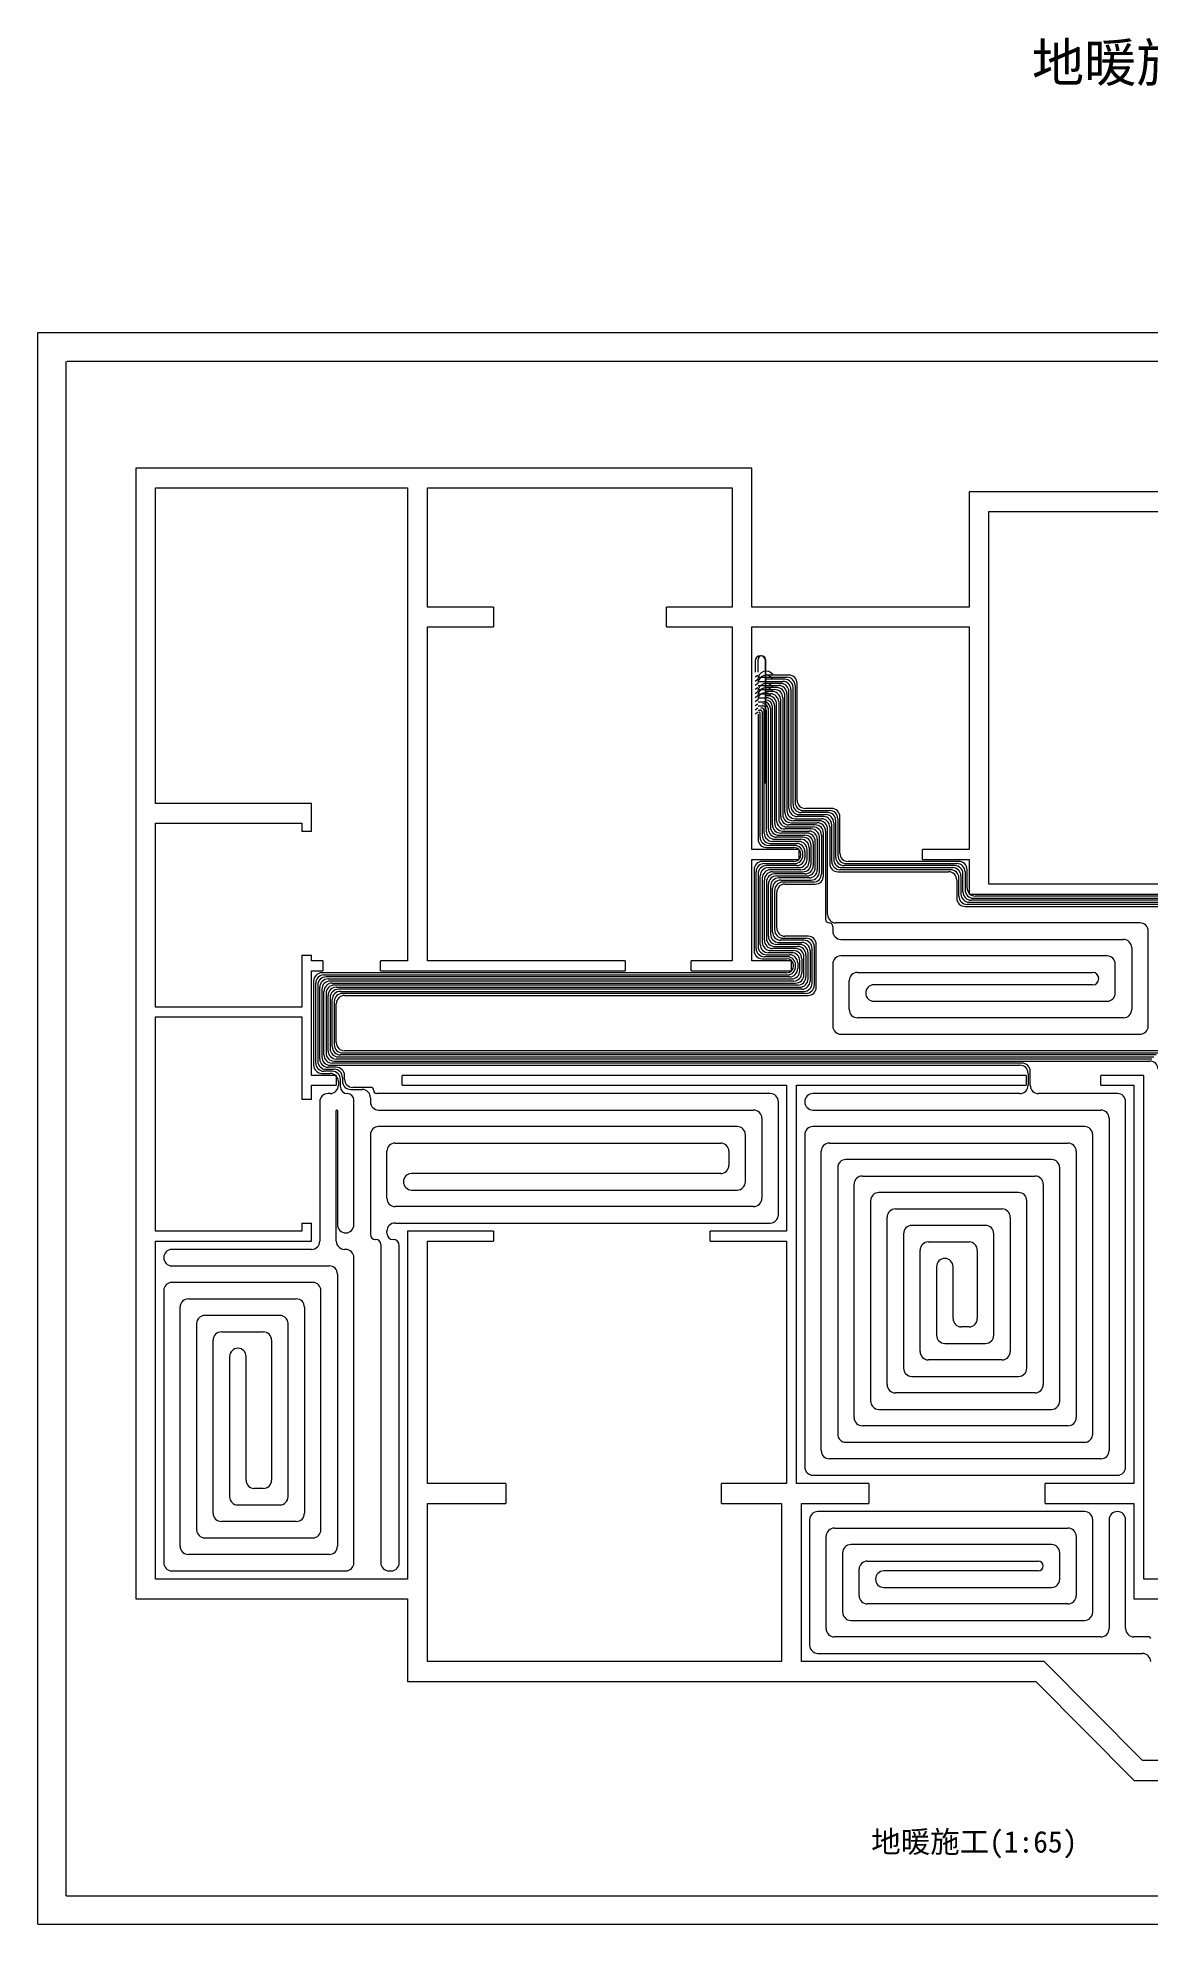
# Model space of a CAD drawing. Header units: inches. Extents: x 0 to 27300, y -27333 to -4451.
# Drawn here: x 0 to 13503, y -27333 to -4451 of the extents above; entities that cross this region are included whole.
import ezdxf

# ---------------------------------------------------------------- set-up
doc = ezdxf.new("R2010")
doc.units = ezdxf.units.IN
doc.header["$MEASUREMENT"] = 0
for name, color, linetype in [('A2-建筑墙体', 255, 'Continuous'), ('图框', 4, 'Continuous'), ('地暖管', 7, 'Continuous')]:
    doc.layers.add(name, color=color, linetype=linetype)
doc.styles.add('1dac53a31aeba2370b97106346818e54', font='', dxfattribs={"height": 43.198381})
doc.styles.add('1f488f4b2ef1b152d32ed8bb140b4ed1', font='', dxfattribs={"height": 43.198381})
doc.styles.add('2ee4a1918873d97d1977456be36b2fac', font='', dxfattribs={"height": 52.798021})
doc.styles.add('58c27925b294fd0c30aaffbcf10887a5', font='', dxfattribs={"height": 52.798021})
doc.styles.add('5d7050954b2bbd82e94d75c8334c1a07', font='', dxfattribs={"height": 52.798021})
doc.styles.add('6cdbe4c37f334f9b3f18b74c6616af9b', font='', dxfattribs={"height": 43.198381})
doc.styles.add('871ba157db02772189435026d6a1f12a', font='', dxfattribs={"height": 52.798021})
doc.styles.add('b55c54cd7af753c58a5ed410a0ddc4e6', font='', dxfattribs={"height": 43.198381})
doc.styles.add('eec79cf32286c9bcb9e9a0388136559f', font='', dxfattribs={"height": 43.198381})
doc.styles.add('fecaf8cb5bb26a9b40f5bfd342b1b301', font='', dxfattribs={"height": 52.798021})
doc.styles.add('LAYER_TEXT_STYLE_YELLOW_327.83400727600923_ZH', font='', dxfattribs={"height": 327.834007})
doc.styles.add('LAYER_TEXT_STYLE_YELLOW_650_ZH', font='', dxfattribs={"height": 580.357143})
doc.styles.get('1dac53a31aeba2370b97106346818e54').set_extended_font_data('SimSun')
doc.styles.get('1f488f4b2ef1b152d32ed8bb140b4ed1').set_extended_font_data('SimSun')
doc.styles.get('2ee4a1918873d97d1977456be36b2fac').set_extended_font_data('SimSun')
doc.styles.get('58c27925b294fd0c30aaffbcf10887a5').set_extended_font_data('SimSun')
doc.styles.get('5d7050954b2bbd82e94d75c8334c1a07').set_extended_font_data('SimSun')
doc.styles.get('6cdbe4c37f334f9b3f18b74c6616af9b').set_extended_font_data('SimSun')
doc.styles.get('871ba157db02772189435026d6a1f12a').set_extended_font_data('SimSun')
doc.styles.get('b55c54cd7af753c58a5ed410a0ddc4e6').set_extended_font_data('SimSun')
doc.styles.get('eec79cf32286c9bcb9e9a0388136559f').set_extended_font_data('SimSun')
doc.styles.get('fecaf8cb5bb26a9b40f5bfd342b1b301').set_extended_font_data('SimSun')
doc.styles.get('LAYER_TEXT_STYLE_YELLOW_327.83400727600923_ZH').set_extended_font_data('SimSun')
doc.styles.get('LAYER_TEXT_STYLE_YELLOW_650_ZH').set_extended_font_data('SimSun')

# ---------------------------------------------------------------- blocks, each defined once
blk = doc.blocks.new('1017054')
at = {"layer": '图框', "linetype": 'Continuous'}
for p, q in [((0.6, -8420), (11879.4, -8420)), ((0.6, -16820), (0.6, -8420)), ((11879.4, -8420), (11879.4, -16820)), ((150.6, -16670), (150.6, -8570)), ((155.4, -8570), (11729.4, -8570)), ((10229.5, -8570), (10229.5, -16670)), ((11729.4, -16670), (11729.4, -8570)), ((10779.5, -9157.8), (10989, -9025.4)), ((10989, -9025.4), (11199.7, -9154.6)), ((10779.5, -9309.1), (10779.5, -9157.8)), ((10827.1, -9190.6), (10985.9, -9092.1)), ((10985.9, -9092.1), (11145.7, -9187.4)), ((11199.7, -9154.6), (11199.7, -9308.1)), ((10827.1, -9300.7), (10827.1, -9190.6)), ((11145.7, -9187.4), (11145.7, -9298.5)), ((10516, -9638.2), (10649.4, -9638.2)), ((10679, -9646.9), (10679, -9668.4)), ((10698.5, -9645.8), (10698.5, -9659.9)), ((10743.9, -9664.3), (10743.9, -9631.6)), ((10743.9, -9631.6), (10761.1, -9631.6)), ((10761.1, -9631.6), (10761.1, -9664.3)), ((10978.7, -9644.7), (10871.7, -9644.7)), ((10987.8, -9625.8), (10987.8, -9639.2)), ((11005, -9625.8), (11005, -9639.2)), ((11108.5, -9644.7), (11010.5, -9644.7)), ((11185.8, -9651.3), (11185.8, -9755.9)), ((11423.8, -9641.2), (11208.3, -9641.2)), ((10500, -9714), (10500, -9870.6)), ((10516.5, -9694.8), (10539.6, -9694.8)), ((10517.5, -9659.8), (10542.9, -9659.8)), ((10529.4, -9718.3), (10529.4, -9778.2)), ((10550.4, -9666.9), (10550.4, -9686.3)), ((10553.1, -9717.5), (10553.1, -9764.5)), ((10568.9, -9666.9), (10568.9, -9686.3)), ((10572.1, -9722), (10572.1, -9772.4)), ((10578.3, -9659.6), (10588.4, -9659.6)), ((10578.3, -9694.8), (10588.4, -9694.8)), ((10578.3, -9714.4), (10588.4, -9714.4)), ((10593.9, -9666.9), (10593.9, -9686.3)), ((10596.3, -9722), (10596.3, -9772.4)), ((10613.6, -9666.9), (10613.6, -9686.3)), ((10614.5, -9717.5), (10614.5, -9764.5)), ((10621.8, -9694.8), (10644.9, -9694.8)), ((10622.9, -9659.8), (10647.9, -9659.8)), ((10637.7, -9718.3), (10637.7, -9778.2)), ((10660.1, -9714), (10660.1, -9884.4)), ((10680.2, -9743.1), (10680.2, -9757.9)), ((10686.9, -9736.4), (10739.1, -9736.4)), ((10704.1, -9686.4), (10743.9, -9686.4)), ((10704.3, -9664.3), (10743.9, -9664.3)), ((10743.9, -9686.4), (10743.9, -9730)), ((10761.1, -9664.3), (10809.3, -9664.3)), ((10761.1, -9685.6), (10809.8, -9685.6)), ((10761.1, -9685.6), (10761.1, -9730.2)), ((10766.4, -9736.4), (10808.7, -9736.4)), ((10816.5, -9668.6), (10816.5, -9680.6)), ((10817.3, -9743.3), (10817.3, -9757.7)), ((10855.3, -9657.7), (10855.3, -9708.4)), ((10880.1, -9678.8), (10880.1, -9706.5)), ((10887.5, -9672), (11104.9, -9672)), ((10910.4, -9714.1), (10943, -9714.1)), ((10912.3, -9694.7), (11083.7, -9694.7)), ((10973.1, -9723), (10985.5, -9723)), ((11012.4, -9714.1), (11083.9, -9714.1)), ((11107.6, -9737.1), (11127, -9737.1)), ((11113.3, -9682.5), (11113.3, -9713.5)), ((11143.8, -9714.1), (11143.8, -9674.1)), ((11213, -9677.6), (11213, -9748.9)), ((11222.8, -9756.7), (11303.9, -9756.7)), ((11223.1, -9668.1), (11422.3, -9668.1)), ((11314.9, -9705.6), (11314.9, -9751.8)), ((11322.9, -9694.6), (11339.5, -9694.6)), ((11344.4, -9705.7), (11344.4, -9752.1)), ((11354.5, -9757), (11454.4, -9757)), ((10529.4, -9804.4), (10529.4, -9831)), ((10529.4, -9853.9), (10529.4, -9876.8)), ((10535.8, -9849.4), (10633.5, -9849.4)), ((10537.1, -9834.6), (10630, -9834.6)), ((10637.7, -9804.4), (10637.7, -9831)), ((10637.7, -9853.9), (10637.7, -9876.8)), ((10678.1, -9795.8), (10678.1, -9878.3)), ((10687.1, -9763.1), (10811.6, -9763.1)), ((10698.5, -9782.5), (10789.7, -9782.5)), ((10701.9, -9821.1), (10701.9, -9867.3)), ((10706.1, -9809.8), (10782.9, -9809.8)), ((10795, -9819.6), (10795, -9869.2)), ((10815.4, -9806), (10815.4, -9888.1)), ((11031, -9876.9), (11031, -9822.5)), ((11203.9, -9809.9), (11224.6, -9809.9)), ((11218.2, -9787.6), (11305.1, -9787.6)), ((11316.4, -9796.6), (11316.4, -9864.4)), ((11343.9, -9796.4), (11343.9, -9861.9)), ((11352.4, -9787.6), (11454.7, -9787.6)), ((11462.8, -9763.9), (11462.8, -9780.4)), ((10528.2, -9905.3), (10643.9, -9905.3)), ((10541, -9887.2), (10629.8, -9887.2)), ((10704.2, -9905.1), (10801.8, -9905.1)), ((10715.6, -9882.4), (10779.9, -9882.4)), ((10867.5, -9906.4), (10905, -9906.4)), ((10907.3, -9874.9), (10869.2, -9874.9)), ((11295.1, -9888.3), (11295.1, -9912.6)), ((11729.4, -10367.6), (10229.5, -10367.6)), ((10229.5, -11091), (11729.4, -11091)), ((10229.5, -11659.7), (11729.4, -11659.7)), ((10229.5, -12237.2), (11729.4, -12237.2)), ((10229.5, -12781.3), (11729.4, -12781.3)), ((10229.5, -13160.2), (11729.4, -13160.2)), ((10229.5, -13539.2), (11729.4, -13539.2)), ((10229.5, -13944.1), (11729.4, -13944.1)), ((10229.5, -14394.1), (11729.4, -14394.1)), ((10979.4, -14394.1), (10979.4, -14733.7)), ((10229.5, -14733.7), (11729.4, -14733.7)), ((150.6, -16670), (11729.4, -16670)), ((0.6, -16820), (11879.4, -16820))]:
    blk.add_line(p, q, dxfattribs=at)
for centre, radius, start, end in [((10989.5, -9275.6), 212.7, 189.06326, 351.22537), ((10986.2, -9276.4), 161, 188.67877, 352.08264), ((10923.6, -9287.3), 25.6, 25.4217, 181.47552), ((10989.2, -9271.9), 92.6, 189.98711, 353.32388), ((10990.5, -9270.3), 44.2, 187.87552, 356.26453), ((11055.9, -9287.3), 25.6, 10.33016, 146.54958), ((10516.9, -9649), 10.8, 94.31777, 273.35043), ((10648.6, -9649), 10.8, 266.64957, 85.68223), ((10688.9, -9649), 10.2, 18.32617, 167.8205), ((10874, -9664.4), 19.8, 96.6007, 160.3597), ((10978.9, -9634.8), 9.89, 268.87418, 333.44443), ((10996.4, -9631.7), 10.4, 34.3448, 145.6552), ((11011.8, -9638), 6.85, 190.65553, 259.34445), ((11105.8, -9683.8), 39.2, 14.29939, 86.08947), ((11207.9, -9670.3), 29.1, 89.06215, 139.2711), ((11417.5, -9623), 45.4, 276.04296, 0.65613), ((11418.2, -9624.1), 18, 287.89719, 5.26145), ((11449.5, -9642.5), 24.2, 56.36841, 123.63158), ((10522.7, -9716.8), 22.9, 105.83975, 172.95766), ((10541.5, -9726.9), 14.9, 39.01448, 144.50691), ((10539.7, -9683.8), 11, 269.14342, 346.82722), ((10543.6, -9666.6), 6.82, 357.98129, 95.32506), ((10578, -9668.9), 9.33, 88.04288, 167.30389), ((10577.1, -9686.7), 8.15, 177.11169, 278.98932), ((10580.1, -9722.1), 7.97, 102.506, 178.97522), ((10587.9, -9665.7), 6.14, 349.24252, 85.66618), ((10584.8, -9686.4), 9.14, 292.98911, 0.31258), ((10588.7, -9722), 7.62, 359.86447, 92.47381), ((10622.4, -9668.9), 9.02, 87.0265, 167.29825), ((10622.1, -9686.4), 8.43, 179.77374, 268.00348), ((10625.6, -9733.6), 19.5, 51.82613, 124.56226), ((10640.8, -9713.7), 19.4, 359.2366, 77.79726), ((10702.5, -9662), 24.4, 195.3683, 273.70917), ((10687.9, -9744.1), 7.75, 97.02299, 172.38785), ((10703.6, -9659.4), 5.04, 186.11292, 278.41232), ((10736.8, -9729.7), 7.12, 288.75772, 357.82544), ((10769.1, -9728.8), 8.1, 189.86636, 250.41756), ((10809.1, -9744.7), 8.27, 9.89262, 92.87217), ((10809.5, -9672.2), 7.85, 27.06586, 91.1627), ((10808.8, -9677.4), 8.28, 276.56808, 337.70407), ((10867.7, -9707.1), 12.5, 186.18703, 2.53611), ((10874.6, -9766.5), 14.8, 121.83917, 226.61217), ((10858.4, -9629.4), 148, 272.30258, 320.77209), ((10846, -9619.7), 195.6, 275.85745, 321.34119), ((10859.3, -9646.7), 107.5, 273.95236, 321.12869), ((10887.7, -9679.7), 7.63, 91.63091, 173.24155), ((10916.3, -9704.9), 10.9, 111.61272, 237.21278), ((10965.6, -9751), 34.4, 15.36733, 54.46764), ((10883.2, -9785), 147.4, 357.88465, 28.76708), ((11214.4, -9973.6), 259.6, 114.30819, 135.12674), ((11080.2, -9704.5), 10.3, 291.04973, 70.19579), ((11102.5, -9682.6), 10.8, 0.02101, 77.29861), ((11128.7, -9706.7), 16.8, 203.57852, 334.05096), ((11119.5, -9751.2), 16, 317.39698, 62.11168), ((11224.2, -9749.1), 39, 189.98938, 261.04294), ((11226.9, -9682.3), 14.7, 105.19199, 161.43864), ((11223.5, -9745.7), 11.1, 197.06299, 266.0296), ((11302.3, -9738.5), 18.3, 274.95343, 313.25104), ((11330.2, -9708.3), 15.5, 118.11695, 170.12964), ((11327.8, -9706.4), 16.6, 2.43148, 45.33025), ((11354.6, -9743.9), 13.1, 218.86043, 269.43164), ((11453.5, -9766.6), 9.65, 16.3888, 84.90044), ((10530.2, -9752), 26.2, 268.28604, 331.4678), ((10530.3, -9761.2), 43.2, 268.70709, 344.96225), ((10536.5, -9825.9), 8.72, 215.6619, 274.05521), ((10535.6, -9856), 6.59, 88.46243, 161.40648), ((10631.6, -9769.6), 35.4, 184.56529, 280.02182), ((10634.3, -9757.4), 21, 199.75555, 279.22992), ((10629.6, -9823.7), 10.9, 272.46893, 318.04303), ((10633.5, -9853.6), 4.23, 356.58331, 90.13579), ((10701.1, -9808.8), 26.4, 95.46915, 150.42928), ((10687.8, -9754.9), 8.21, 201.55894, 265.2478), ((10722.2, -9822.1), 20.2, 142.48921, 177.23819), ((10782.1, -9823.2), 13.4, 15.3429, 86.46938), ((10788.8, -9809.4), 26.9, 7.31535, 87.96974), ((10810.9, -9756.6), 6.48, 276.52054, 350.24731), ((10874.6, -9827.3), 15.7, 123.37817, 235.87286), ((10866.8, -9668.8), 171.6, 269.65518, 321.42886), ((10796.3, -9609.5), 316.2, 290.11771, 311.01816), ((10725, -9487.1), 428.5, 295.18491, 310.27374), ((10952.8, -9851), 51.1, 311.40309, 3.37904), ((10883.7, -9798.1), 119.4, 352.30381, 10.76487), ((11271.5, -10063.7), 340.6, 129.22598, 134.91631), ((11283.8, -9756.8), 231.7, 190.70569, 220.3029), ((11194.2, -9786.5), 112.8, 177.3231, 238.5217), ((11148.4, -9880.9), 120, 98.18986, 123.83833), ((11091.4, -9817.7), 112.8, 325.90021, 3.97691), ((11126.6, -9832.2), 100.5, 323.81286, 12.79996), ((11302.4, -9802.6), 15.2, 23.19769, 79.76546), ((11354, -9797.7), 10.2, 98.95345, 172.60139), ((11438, -9839.4), 29.6, 93.67776, 159.45251), ((11344.6, -9889.3), 89.2, 351.62787, 42.57758), ((11332.1, -9893.1), 133.1, 356.08577, 38.6706), ((11455.1, -9779.9), 7.71, 266.93219, 356.95544), ((10539.4, -9867.4), 39.5, 184.54605, 253.58766), ((10540.3, -9876.3), 11, 182.87885, 273.35272), ((10627.2, -9877), 10.5, 284.46104, 1.14558), ((10638.4, -9884.3), 21.7, 284.70413, 359.86534), ((10711.5, -9872), 33.9, 190.68318, 257.6799), ((10719.3, -9865.3), 17.5, 186.44353, 257.53091), ((10778.4, -9865.5), 17, 275.00122, 347.37064), ((10798.7, -9888.7), 16.7, 280.69152, 1.98886), ((10876.2, -9891.1), 17.6, 113.26645, 240.43211), ((10998.2, -9895.2), 13, 153.43144, 282.69986), ((10986.7, -9864), 46.1, 288.01257, 343.66019), ((11115, -9887.3), 20.9, 247.69598, 13.05991), ((11196.8, -9885), 12.7, 161.60144, 329.06567), ((11296.4, -9865), 47.6, 268.32184, 3.75751), ((11290, -9862.4), 26.5, 281.04559, 355.65503), ((11448.7, -9874.7), 31.9, 240.08498, 300.52454)]:
    blk.add_arc(centre, radius, start, end, dxfattribs=at)
at = {"layer": '图框', "color": 255, "attachment_point": 1, "line_spacing_factor": 0.8}
for s, insert, char_height, style in [('工程名称:', (10319.5, -10479.1), 42.24, '871ba157db02772189435026d6a1f12a'), ('PROJECT:', (10319.5, -10569.3), 34.56, '1f488f4b2ef1b152d32ed8bb140b4ed1'), ('图纸名称：', (10313.6, -11209.7), 42.24, '58c27925b294fd0c30aaffbcf10887a5'), ('TITLE:', (10319.5, -11300), 34.56, '1f488f4b2ef1b152d32ed8bb140b4ed1'), ('设计总监:', (10319.5, -11755.4), 42.24, '5d7050954b2bbd82e94d75c8334c1a07'), ('DESIGNER IN CHIEF:', (10319.5, -11845.7), 34.559, '6cdbe4c37f334f9b3f18b74c6616af9b'), ('签名:', (10319.5, -12002.9), 42.24, '5d7050954b2bbd82e94d75c8334c1a07'), ('SIGNATURE:', (10319.5, -12093.2), 34.56, '6cdbe4c37f334f9b3f18b74c6616af9b'), ('项目负责:', (10319.5, -12332.9), 42.24, '5d7050954b2bbd82e94d75c8334c1a07'), ('PROJECT IN CHIEF:', (10319.5, -12423.2), 34.559, 'b55c54cd7af753c58a5ed410a0ddc4e6'), ('签名:', (10319.5, -12559.4), 42.24, '2ee4a1918873d97d1977456be36b2fac'), ('SIGNATURE:', (10319.5, -12649.7), 34.56, '6cdbe4c37f334f9b3f18b74c6616af9b'), ('设计师:', (10319.5, -12899.4), 42.24, '2ee4a1918873d97d1977456be36b2fac'), ('DESIGNER:', (10319.5, -13004.5), 34.56, '6cdbe4c37f334f9b3f18b74c6616af9b'), ('审核:', (10319.5, -13267), 42.24, '2ee4a1918873d97d1977456be36b2fac'), ('APPROVED BY:', (10319.5, -13374.3), 34.559, 'eec79cf32286c9bcb9e9a0388136559f'), ('业主签名:', (10319.5, -13666), 42.24, 'fecaf8cb5bb26a9b40f5bfd342b1b301'), ('CLIENT SIGNATURE:', (10317.8, -13778.8), 34.559, '6cdbe4c37f334f9b3f18b74c6616af9b'), ('图纸编号:', (10302.5, -14039.8), 42.24, '2ee4a1918873d97d1977456be36b2fac'), ('DRAWING NO:', (10307.3, -14130.1), 34.559, '1dac53a31aeba2370b97106346818e54'), ('比例:', (10304.8, -14489.8), 42.24, '2ee4a1918873d97d1977456be36b2fac'), ('日期:', (11035.5, -14489.8), 42.24, '2ee4a1918873d97d1977456be36b2fac'), ('SCALE:', (10310.7, -14580.1), 34.56, '1f488f4b2ef1b152d32ed8bb140b4ed1'), ('DATE:', (11045.4, -14580.1), 34.56, '1f488f4b2ef1b152d32ed8bb140b4ed1')]:
    blk.add_mtext(s, dxfattribs=dict(at, insert=insert, char_height=char_height, style=style))

msp = doc.modelspace()

# ---------------------------------------------------------------- linework, layer by layer
at = {"layer": 'A2-建筑墙体', "color": 255, "linetype": 'Continuous'}
for p, q in [((1429, -9672), (1189, -9672)), ((1189, -9672), (1189, -23387)), ((8669, -9672), (1429, -9672)), ((8669, -9912), (8669, -9672)), ((1429, -13737), (1429, -9912)), ((1429, -9912), (4489, -9912)), ((4489, -9912), (4489, -15647)), ((4729, -9912), (8429, -9912)), ((4729, -11357), (4729, -9912)), ((8429, -9912), (8429, -11357)), ((8669, -11357), (8669, -9912)), ((11304, -9957), (11304, -10197)), ((19844, -9957), (11304, -9957)), ((11304, -10197), (11304, -11357)), ((11544, -10197), (15514, -10197)), ((11544, -14717), (11544, -10197)), ((5531, -11357), (4729, -11357)), ((5531, -11357), (5531, -11597)), ((5531, -11357), (5531, -11597)), ((8429, -11357), (7631, -11357)), ((7631, -11597), (7631, -11357)), ((7631, -11597), (7631, -11357)), ((11304, -11357), (8669, -11357)), ((4729, -11597), (5531, -11597)), ((4729, -15647), (4729, -11597)), ((7631, -11597), (8429, -11597)), ((8429, -11597), (8429, -15647)), ((8669, -11597), (11304, -11597)), ((8669, -14297), (8669, -11597)), ((11304, -11597), (11304, -14297)), ((3324, -13737), (1429, -13737)), ((3324, -13977), (3324, -13737)), ((1429, -13977), (3204, -13977)), ((1429, -16207), (1429, -13977)), ((3204, -13977), (3204, -14077)), ((3324, -14077), (3204, -14077)), ((3324, -14077), (3204, -14077)), ((3324, -14077), (3324, -13977)), ((9238, -14297), (8669, -14297)), ((9238, -14297), (9238, -14417)), ((9238, -14297), (9238, -14417)), ((11304, -14297), (10738, -14297)), ((10738, -14417), (10738, -14297)), ((10738, -14417), (10738, -14297)), ((8669, -15647), (8669, -14417)), ((8669, -14417), (9238, -14417)), ((10738, -14417), (11304, -14417)), ((11304, -14417), (11304, -14717)), ((11304, -14717), (11304, -14837)), ((11304, -14837), (15514, -14837)), ((15514, -14717), (11544, -14717)), ((3204, -15577), (3204, -16207)), ((3204, -15577), (3324, -15577)), ((3204, -15577), (3324, -15577)), ((3324, -15647), (3324, -15577)), ((3459, -15647), (3324, -15647)), ((3324, -17037), (3324, -15767)), ((3324, -15767), (3459, -15767)), ((3459, -15647), (3459, -15767)), ((3459, -15647), (3459, -15767)), ((4489, -15647), (4159, -15647)), ((4159, -15767), (4159, -15647)), ((4159, -15767), (4159, -15647)), ((4159, -15767), (7129, -15767)), ((7129, -15647), (4729, -15647)), ((7129, -15647), (7129, -15767)), ((7129, -15647), (7129, -15767)), ((8429, -15647), (7929, -15647)), ((7929, -15767), (7929, -15647)), ((7929, -15767), (7929, -15647)), ((7929, -15767), (9149, -15767)), ((9149, -15647), (8669, -15647)), ((9149, -15767), (9149, -15647)), ((3204, -16207), (1429, -16207)), ((1429, -18927), (1429, -16327)), ((1429, -16327), (3204, -16327)), ((3204, -16327), (3204, -17328)), ((3624, -17037), (3324, -17037)), ((3324, -17157), (3624, -17157)), ((3324, -17328), (3324, -17157)), ((3624, -17037), (3624, -17157)), ((3624, -17037), (3624, -17157)), ((11996, -17037), (4424, -17037)), ((4424, -17157), (4424, -17037)), ((4424, -17157), (4424, -17037)), ((4424, -17157), (9089, -17157)), ((9089, -17157), (9089, -18927)), ((9209, -17157), (11996, -17157)), ((9209, -21987), (9209, -17157)), ((11996, -17037), (11996, -17157)), ((11996, -17037), (11996, -17157)), ((13424, -17037), (12904, -17037)), ((12904, -17157), (12904, -17037)), ((12904, -17157), (12904, -17037)), ((12904, -17157), (13304, -17157)), ((13304, -17157), (13304, -21987)), ((13424, -17157), (13424, -17037)), ((13424, -23147), (13424, -17157)), ((3324, -17328), (3204, -17328)), ((3324, -17328), (3204, -17328)), ((3204, -18927), (1429, -18927)), ((3204, -18828), (3204, -18927)), ((3204, -18828), (3324, -18828)), ((3204, -18828), (3324, -18828)), ((3324, -18927), (3324, -18828)), ((3324, -19047), (3324, -18927)), ((4729, -18927), (4489, -18927)), ((4489, -18927), (4489, -23147)), ((5531, -18927), (4729, -18927)), ((5531, -18927), (5531, -19047)), ((5531, -18927), (5531, -19047)), ((9089, -18927), (8161, -18927)), ((8161, -19047), (8161, -18927)), ((8161, -19047), (8161, -18927)), ((1429, -19047), (3324, -19047)), ((1429, -23147), (1429, -19047)), ((4729, -21987), (4729, -19047)), ((4729, -19047), (5531, -19047)), ((8161, -19047), (9089, -19047)), ((9089, -19047), (9089, -21987)), ((5681, -21987), (4729, -21987)), ((5681, -21987), (5681, -22227)), ((5681, -21987), (5681, -22227)), ((9089, -21987), (8300, -21987)), ((8300, -22227), (8300, -21987)), ((8300, -22227), (8300, -21987)), ((10087, -21987), (9209, -21987)), ((10087, -21987), (10087, -22227)), ((10087, -21987), (10087, -22227)), ((13304, -21987), (12227, -21987)), ((12227, -22227), (12227, -21987)), ((12227, -22227), (12227, -21987)), ((4729, -24147), (4729, -22227)), ((4729, -22227), (5681, -22227)), ((8300, -22227), (9029, -22227)), ((9029, -22227), (9029, -24147)), ((9269, -22227), (10087, -22227)), ((9269, -24147), (9269, -22227)), ((12227, -22227), (13304, -22227)), ((13304, -22227), (13304, -23147)), ((4489, -23147), (1429, -23147)), ((13304, -23147), (13304, -23387)), ((14374, -23147), (13424, -23147)), ((1189, -23387), (1429, -23387)), ((1429, -23387), (4489, -23387)), ((4489, -23387), (4489, -24387)), ((13304, -23387), (14374, -23387)), ((9029, -24147), (4729, -24147)), ((12216, -24147), (9269, -24147)), ((13408, -25347), (12216, -24147)), ((4489, -24387), (4729, -24387)), ((4729, -24387), (12116, -24387)), ((12116, -24387), (13309, -25587)), ((20564, -25347), (13408, -25347)), ((13309, -25587), (20564, -25587))]:
    msp.add_line(p, q, dxfattribs=at)
at = {"layer": '地暖管', "color": 242, "linetype": 'Continuous', "true_color": 0xbd002e}
for p, q in [((8708, -12009), (8708, -12147)), ((8743, -12147), (8743, -11991)), ((8771, -11947), (8770, -11947)), ((8787, -11947), (8789, -11947)), ((8833, -11991), (8833, -13192)), ((8833, -13395), (8833, -12009)), ((8740, -12185), (8708, -12207)), ((8740, -12234), (8708, -12257)), ((8740, -12284), (8708, -12307)), ((8740, -12334), (8708, -12357)), ((8743, -12207), (8843, -12207)), ((8743, -12257), (8843, -12257)), ((8743, -12307), (8843, -12307)), ((9117, -12182), (8840, -12182)), ((9067, -12232), (8840, -12232)), ((9018, -12282), (8840, -12282)), ((8968, -12332), (8840, -12332)), ((8843, -12207), (9092, -12207)), ((8843, -12257), (9042, -12257)), ((8843, -12307), (8993, -12307)), ((9167, -13748), (9167, -12332)), ((9192, -12307), (9192, -13724)), ((9217, -13699), (9217, -12282)), ((8740, -12384), (8708, -12407)), ((8740, -12434), (8708, -12457)), ((8741, -12483), (8708, -12507)), ((8742, -12533), (8708, -12556)), ((8742, -12582), (8708, -12606)), ((8743, -12357), (8843, -12357)), ((8743, -12407), (8843, -12407)), ((8743, -12457), (8842, -12457)), ((8743, -12507), (8817, -12507)), ((8743, -12556), (8792, -12556)), ((8781, -12581), (8779, -12581)), ((8792, -12556), (8794, -12556)), ((8806, -12531), (8804, -12531)), ((8817, -12507), (8819, -12507)), ((8831, -12482), (8828, -12482)), ((8918, -12382), (8840, -12382)), ((8868, -12432), (8840, -12432)), ((8842, -12457), (8844, -12457)), ((8843, -12357), (8943, -12357)), ((8843, -12407), (8893, -12407)), ((8893, -12581), (8893, -14023)), ((8918, -13998), (8918, -12569)), ((8943, -12556), (8943, -13973)), ((8968, -13948), (8968, -12532)), ((8993, -12507), (8993, -13923)), ((9018, -13898), (9018, -12482)), ((9043, -12457), (9043, -13873)), ((9068, -13848), (9068, -12432)), ((9093, -12407), (9093, -13823)), ((9118, -13798), (9118, -12382)), ((9142, -12357), (9142, -13773)), ((8743, -12631), (8708, -12656)), ((8743, -12606), (8767, -12606)), ((8743, -12656), (8743, -12756)), ((8743, -12756), (8743, -14172)), ((8756, -12631), (8755, -12631)), ((8767, -12606), (8769, -12606)), ((8768, -14147), (8768, -12643)), ((8793, -12630), (8793, -14123)), ((8818, -14098), (8818, -12618)), ((8843, -12605), (8843, -14073)), ((8868, -14048), (8868, -12593)), ((8833, -13292), (8833, -13192)), ((8833, -13495), (8833, -13395)), ((9487, -13948), (9168, -13948)), ((9193, -13923), (9512, -13923)), ((9537, -13898), (9218, -13898)), ((9242, -13873), (9561, -13873)), ((9586, -13848), (9267, -13848)), ((9292, -13824), (9611, -13824)), ((9636, -13799), (9317, -13799)), ((9686, -14392), (9686, -13948)), ((9711, -13924), (9711, -14367)), ((9736, -14342), (9736, -13899)), ((8943, -14173), (9262, -14173)), ((9287, -14148), (8968, -14148)), ((8993, -14123), (9312, -14123)), ((9337, -14098), (9018, -14098)), ((9043, -14073), (9362, -14073)), ((9387, -14048), (9068, -14048)), ((9093, -14023), (9412, -14023)), ((9437, -13998), (9118, -13998)), ((9143, -13973), (9462, -13973)), ((9462, -14173), (9462, -14542)), ((9487, -14567), (9487, -14148)), ((9512, -14123), (9512, -14592)), ((9537, -14617), (9537, -14098)), ((9562, -14073), (9562, -15144)), ((9587, -15087), (9587, -14048)), ((9612, -14023), (9612, -14467)), ((9637, -14442), (9637, -13998)), ((9661, -13973), (9661, -14417)), ((8843, -14272), (9179, -14272)), ((9187, -14247), (8868, -14247)), ((8893, -14223), (9212, -14223)), ((9237, -14198), (8918, -14198)), ((9263, -14356), (9263, -14358)), ((9287, -14367), (9287, -14347)), ((9312, -14323), (9312, -14392)), ((9337, -14417), (9337, -14298)), ((9362, -14273), (9362, -14442)), ((9387, -14467), (9387, -14248)), ((9412, -14223), (9412, -14492)), ((9437, -14517), (9437, -14198)), ((8694, -14542), (8694, -15522)), ((8719, -15497), (8719, -14567)), ((8744, -14592), (8744, -15473)), ((8769, -15448), (8769, -14617)), ((9179, -14442), (8794, -14442)), ((8794, -14642), (8794, -15423)), ((8819, -14467), (9187, -14467)), ((9212, -14492), (8844, -14492)), ((8869, -14517), (9237, -14517)), ((9262, -14542), (8894, -14542)), ((8919, -14567), (9287, -14567)), ((9312, -14592), (8944, -14592)), ((8969, -14617), (9337, -14617)), ((9362, -14642), (8994, -14642)), ((9712, -14567), (11055, -14567)), ((11080, -14542), (9737, -14542)), ((9761, -14517), (11105, -14517)), ((11130, -14492), (9786, -14492)), ((9811, -14467), (11155, -14467)), ((11180, -14442), (9836, -14442)), ((11180, -14862), (11180, -14642)), ((11205, -14617), (11205, -14837)), ((11230, -14812), (11230, -14592)), ((11255, -14567), (11255, -14787)), ((11280, -14762), (11280, -14542)), ((8819, -15398), (8819, -14667)), ((8844, -14692), (8844, -15373)), ((8869, -15348), (8869, -14717)), ((8894, -14742), (8894, -15323)), ((8919, -15298), (8919, -14767)), ((8944, -14792), (8944, -15273)), ((8969, -15248), (8969, -14817)), ((9019, -14667), (9387, -14667)), ((9412, -14692), (9044, -14692)), ((9069, -14717), (9437, -14717)), ((11155, -14667), (11155, -14887)), ((15559, -14862), (11380, -14862)), ((11255, -14987), (15984, -14987)), ((15744, -14962), (11280, -14962)), ((11305, -14937), (15439, -14937)), ((15460, -14912), (11330, -14912)), ((11355, -14887), (15584, -14887)), ((9605, -15187), (9606, -15187)), ((9649, -15230), (9649, -15287)), ((13378, -15187), (9687, -15187)), ((13478, -16438), (13478, -15287)), ((9149, -15548), (8869, -15548)), ((8894, -15523), (9174, -15523)), ((9199, -15498), (8919, -15498)), ((8944, -15473), (9224, -15473)), ((9249, -15448), (8969, -15448)), ((8994, -15423), (9274, -15423)), ((9299, -15398), (9019, -15398)), ((9044, -15373), (9324, -15373)), ((9349, -15348), (9069, -15348)), ((9349, -15867), (9349, -15548)), ((9374, -15523), (9374, -15892)), ((9399, -15917), (9399, -15498)), ((9424, -15473), (9424, -15942)), ((9449, -15967), (9449, -15448)), ((9749, -15387), (13178, -15387)), ((13278, -15487), (13278, -16238)), ((8794, -15622), (9090, -15622)), ((9099, -15597), (8819, -15597)), ((8844, -15573), (9124, -15573)), ((9174, -15706), (9174, -15708)), ((9199, -15717), (9199, -15697)), ((9224, -15673), (9224, -15742)), ((9249, -15767), (9249, -15648)), ((9274, -15623), (9274, -15792)), ((9299, -15817), (9299, -15598)), ((9324, -15573), (9324, -15842)), ((9649, -15687), (9649, -16438)), ((12978, -15587), (9749, -15587)), ((9949, -15787), (12803, -15787)), ((13078, -16038), (13078, -15687)), ((3349, -15892), (3349, -16912)), ((3374, -16887), (3374, -15917)), ((3399, -15942), (3399, -16863)), ((3424, -16838), (3424, -15967)), ((9090, -15792), (3449, -15792)), ((3449, -15992), (3449, -16813)), ((3474, -15817), (9099, -15817)), ((3474, -16788), (3474, -16017)), ((9124, -15842), (3499, -15842)), ((3524, -15867), (9149, -15867)), ((9174, -15892), (3549, -15892)), ((3574, -15917), (9199, -15917)), ((9224, -15942), (3599, -15942)), ((3624, -15967), (9249, -15967)), ((9274, -15992), (3649, -15992)), ((3674, -16017), (9299, -16017)), ((9849, -16238), (9849, -15887)), ((12803, -15938), (10149, -15938)), ((12878, -15862), (12878, -15863)), ((3499, -16042), (3499, -16763)), ((3524, -16738), (3524, -16067)), ((3549, -16092), (3549, -16713)), ((3574, -16688), (3574, -16117)), ((3599, -16142), (3599, -16663)), ((3624, -16638), (3624, -16167)), ((9324, -16042), (3699, -16042)), ((3724, -16067), (9349, -16067)), ((10149, -16138), (12978, -16138)), ((13178, -16338), (9949, -16338)), ((9749, -16538), (13378, -16538)), ((3549, -16913), (11921, -16913)), ((11946, -16888), (3574, -16888)), ((3599, -16863), (13498, -16863)), ((13523, -16838), (3624, -16838)), ((3649, -16813), (13548, -16813)), ((13573, -16788), (3674, -16788)), ((3699, -16763), (13598, -16763)), ((13623, -16738), (3724, -16738)), ((3449, -17012), (3549, -17012)), ((3574, -16987), (3474, -16987)), ((3499, -16963), (3599, -16963)), ((3624, -16938), (3524, -16938)), ((3649, -17112), (3649, -17157)), ((3674, -17176), (3674, -17087)), ((3699, -17063), (3699, -17107)), ((3724, -17082), (3724, -17038)), ((12021, -17013), (12021, -17157)), ((12046, -17157), (12046, -16988)), ((3424, -17357), (3424, -19047)), ((3549, -17257), (3524, -17257)), ((3757, -17257), (3755, -17257)), ((3799, -17207), (3938, -17207)), ((4041, -17182), (3824, -17182)), ((3838, -18847), (3838, -17338)), ((4038, -17307), (4038, -17357)), ((4078, -17220), (4078, -17219)), ((8889, -17257), (4115, -17257)), ((8989, -18727), (8989, -17357)), ((11921, -17257), (9409, -17257)), ((13104, -17257), (12146, -17257)), ((13204, -21787), (13204, -17357)), ((3624, -19047), (3624, -17463)), ((3630, -17457), (3632, -17457)), ((3638, -17463), (3638, -18847)), ((4138, -17457), (8689, -17457)), ((8789, -17557), (8789, -18527)), ((9409, -17457), (12904, -17457)), ((13004, -17557), (13004, -21587)), ((4038, -17757), (4038, -18965)), ((8489, -17657), (4138, -17657)), ((8589, -18327), (8589, -17757)), ((9309, -17757), (9309, -21787)), ((12704, -17657), (9409, -17657)), ((12804, -21387), (12804, -17757)), ((4238, -18527), (4238, -17957)), ((4338, -17857), (8289, -17857)), ((8389, -17957), (8389, -18127)), ((9509, -21587), (9509, -17957)), ((9609, -17857), (12504, -17857)), ((12304, -18057), (9809, -18057)), ((12604, -17957), (12604, -21187)), ((8289, -18227), (4538, -18227)), ((9709, -18157), (9709, -21387)), ((10009, -18257), (12104, -18257)), ((12404, -20987), (12404, -18157)), ((4538, -18427), (8489, -18427)), ((9909, -21187), (9909, -18357)), ((11904, -18457), (10209, -18457)), ((12204, -18357), (12204, -20787)), ((8689, -18627), (4338, -18627)), ((10109, -18557), (10109, -20987)), ((10309, -20787), (10309, -18757)), ((10409, -18657), (11704, -18657)), ((11804, -18757), (11804, -20387)), ((12004, -20587), (12004, -18557)), ((4238, -18952), (4238, -18927)), ((4338, -18827), (8889, -18827)), ((10509, -18957), (10509, -20587)), ((11504, -18857), (10609, -18857)), ((11604, -20187), (11604, -18957)), ((3324, -19147), (1629, -19147)), ((3738, -19147), (3724, -19147)), ((4100, -19027), (4102, -19027)), ((4164, -19089), (4164, -22947)), ((4314, -19027), (4313, -19027)), ((4389, -22947), (4389, -19102)), ((10709, -20387), (10709, -19157)), ((10809, -19057), (11304, -19057)), ((11404, -19157), (11404, -19987)), ((1629, -19347), (3538, -19347)), ((3638, -19447), (3638, -22747)), ((3838, -22947), (3838, -19247)), ((10909, -19357), (10909, -20187)), ((11109, -19987), (11109, -19357)), ((1529, -19647), (1529, -22947)), ((3338, -19547), (1629, -19547)), ((3438, -22547), (3438, -19647)), ((1729, -22747), (1729, -19847)), ((1829, -19747), (3138, -19747)), ((3238, -19847), (3238, -22347)), ((1929, -20047), (1929, -22547)), ((2938, -19947), (2029, -19947)), ((3038, -22147), (3038, -20047)), ((11304, -20087), (11209, -20087)), ((2129, -22347), (2129, -20247)), ((2229, -20147), (2738, -20147)), ((2838, -20247), (2838, -21947)), ((11009, -20287), (11504, -20287)), ((2329, -20447), (2329, -22147)), ((2529, -21947), (2529, -20447)), ((11704, -20487), (10809, -20487)), ((10609, -20687), (11904, -20687)), ((12104, -20887), (10409, -20887)), ((10209, -21087), (12304, -21087)), ((9809, -21487), (12704, -21487)), ((12504, -21287), (10009, -21287)), ((12904, -21687), (9609, -21687)), ((9409, -21887), (13104, -21887)), ((2738, -22047), (2629, -22047)), ((2429, -22247), (2938, -22247)), ((12704, -22327), (9469, -22327)), ((2029, -22647), (3338, -22647)), ((3138, -22447), (2229, -22447)), ((9369, -22427), (9369, -23947)), ((9569, -23747), (9569, -22627)), ((9669, -22527), (12504, -22527)), ((12604, -22627), (12604, -23347)), ((12804, -23547), (12804, -22427)), ((13004, -22427), (13004, -23747)), ((13204, -23747), (13204, -22427)), ((3538, -22847), (1829, -22847)), ((9769, -22827), (9769, -23547)), ((12304, -22727), (9869, -22727)), ((12404, -23147), (12404, -22827)), ((1629, -23047), (3738, -23047)), ((4264, -23047), (4289, -23047)), ((9969, -23347), (9969, -23027)), ((10069, -22927), (12144, -22927)), ((12144, -23047), (10269, -23047)), ((10269, -23247), (12304, -23247)), ((12504, -23447), (10069, -23447)), ((9869, -23647), (12704, -23647)), ((12904, -23847), (9669, -23847)), ((13488, -23847), (13304, -23847)), ((9469, -24047), (13408, -24047))]:
    msp.add_line(p, q, dxfattribs=at)
for centre, radius, start, end in [((8770, -12009), 62, 90, 180), ((8787, -11991), 44, 90, 180), ((8771, -12009), 62, 0, 90), ((8789, -11991), 44, 0, 90), ((8840, -12234), 100, 35.4087, 180), ((8840, -12284), 100, 35.4087, 180), ((8840, -12384), 100, 35.4087, 180), ((8840, -12434), 100, 35.4087, 180), ((8840, -12185), 3.79, 35.4087, 180), ((8840, -12334), 3.79, 35.4087, 180), ((8968, -12432), 100, 0, 90), ((8993, -12407), 100, 0, 90), ((9018, -12382), 100, 0, 90), ((9042, -12357), 100, 0, 90), ((9067, -12332), 100, 0, 90), ((9092, -12307), 100, 0, 90), ((9117, -12282), 100, 0, 90), ((8828, -12484), 87, 35.4087, 180), ((8779, -12582), 1.4, 35.4087, 180), ((8781, -12618), 37, 0, 90), ((8794, -12605), 49, 0, 90), ((8804, -12533), 2.35, 35.4087, 180), ((8806, -12593), 62, 0, 90), ((8819, -12581), 74, 0, 90), ((8831, -12569), 87, 0, 90), ((8844, -12556), 99, 0, 90), ((8868, -12532), 100, 0, 90), ((8893, -12507), 100, 0, 90), ((8918, -12482), 100, 0, 90), ((8943, -12457), 100, 0, 90), ((8755, -12631), 0.455, 35.4087, 180), ((8756, -12643), 12, 0, 90), ((8769, -12630), 24, 0, 90), ((9292, -13724), 100, 180, 270), ((9317, -13699), 100, 180, 270), ((9068, -13948), 100, 180, 270), ((9093, -13923), 100, 180, 270), ((9118, -13898), 100, 180, 270), ((9143, -13873), 100, 180, 270), ((9168, -13848), 100, 180, 270), ((9193, -13823), 100, 180, 270), ((9218, -13798), 100, 180, 270), ((9242, -13773), 100, 180, 270), ((9267, -13748), 100, 180, 270), ((9487, -14048), 100, 0, 90), ((9512, -14023), 100, 0, 90), ((9537, -13998), 100, 0, 90), ((9561, -13973), 100, 0, 90), ((9586, -13948), 100, 0, 90), ((9611, -13924), 100, 0, 90), ((9636, -13899), 100, 0, 90), ((8843, -14172), 100, 180, 270), ((8868, -14147), 100, 180, 270), ((8893, -14123), 100, 180, 270), ((8918, -14098), 100, 180, 270), ((8943, -14073), 100, 180, 270), ((8968, -14048), 100, 180, 270), ((8993, -14023), 100, 180, 270), ((9018, -13998), 100, 180, 270), ((9043, -13973), 100, 180, 270), ((9262, -14273), 100, 0, 90), ((9287, -14248), 100, 0, 90), ((9312, -14223), 100, 0, 90), ((9337, -14198), 100, 0, 90), ((9362, -14173), 100, 0, 90), ((9387, -14148), 100, 0, 90), ((9412, -14123), 100, 0, 90), ((9437, -14098), 100, 0, 90), ((9462, -14073), 100, 0, 90), ((9179, -14356), 84, 0, 90), ((9179, -14358), 84, 270, 0), ((9187, -14347), 100, 0, 90), ((9187, -14367), 100, 270, 0), ((9212, -14323), 100, 0, 90), ((9212, -14392), 100, 270, 0), ((9237, -14298), 100, 0, 90), ((9786, -14392), 100, 180, 270), ((9811, -14367), 100, 180, 270), ((9836, -14342), 100, 180, 270), ((8794, -14542), 100, 90, 180), ((8819, -14567), 100, 90, 180), ((8844, -14592), 100, 90, 180), ((8869, -14617), 100, 90, 180), ((8894, -14642), 100, 90, 180), ((8919, -14667), 100, 90, 180), ((8944, -14692), 100, 90, 180), ((8969, -14717), 100, 90, 180), ((8994, -14742), 100, 90, 180), ((9237, -14417), 100, 270, 0), ((9262, -14442), 100, 270, 0), ((9287, -14467), 100, 270, 0), ((9312, -14492), 100, 270, 0), ((9337, -14517), 100, 270, 0), ((9362, -14542), 100, 270, 0), ((9387, -14567), 100, 270, 0), ((9412, -14592), 100, 270, 0), ((9437, -14617), 100, 270, 0), ((9712, -14467), 100, 180, 270), ((9737, -14442), 100, 180, 270), ((9761, -14417), 100, 180, 270), ((11055, -14667), 100, 0, 90), ((11080, -14642), 100, 0, 90), ((11105, -14617), 100, 0, 90), ((11130, -14592), 100, 0, 90), ((11155, -14567), 100, 0, 90), ((11180, -14542), 100, 0, 90), ((9019, -14767), 100, 90, 180), ((9044, -14792), 100, 90, 180), ((9069, -14817), 100, 90, 180), ((11280, -14862), 100, 180, 270), ((11305, -14837), 100, 180, 270), ((11330, -14812), 100, 180, 270), ((11355, -14787), 100, 180, 270), ((11380, -14762), 100, 180, 270), ((9687, -15087), 100, 180, 270), ((11255, -14887), 100, 180, 270), ((8994, -15323), 100, 180, 270), ((9019, -15298), 100, 180, 270), ((9044, -15273), 100, 180, 270), ((9069, -15248), 100, 180, 270), ((9605, -15144), 43, 180, 270), ((9606, -15230), 43, 0, 90), ((9749, -15287), 100, 180, 270), ((13378, -15287), 100, 0, 90), ((8794, -15522), 100, 180, 270), ((8819, -15497), 100, 180, 270), ((8844, -15473), 100, 180, 270), ((8869, -15448), 100, 180, 270), ((8894, -15423), 100, 180, 270), ((8919, -15398), 100, 180, 270), ((8944, -15373), 100, 180, 270), ((8969, -15348), 100, 180, 270), ((9149, -15648), 100, 0, 90), ((9174, -15623), 100, 0, 90), ((9199, -15598), 100, 0, 90), ((9224, -15573), 100, 0, 90), ((9249, -15548), 100, 0, 90), ((9274, -15523), 100, 0, 90), ((9299, -15498), 100, 0, 90), ((9324, -15473), 100, 0, 90), ((9349, -15448), 100, 0, 90), ((13178, -15487), 100, 0, 90), ((9090, -15706), 84, 0, 90), ((9090, -15708), 84, 270, 0), ((9099, -15697), 100, 0, 90), ((9099, -15717), 100, 270, 0), ((9124, -15673), 100, 0, 90), ((9124, -15742), 100, 270, 0), ((9149, -15767), 100, 270, 0), ((9749, -15687), 100, 90, 180), ((9949, -15887), 100, 90, 180), ((12803, -15862), 75, 0, 90), ((12978, -15687), 100, 0, 90), ((3449, -15892), 100, 90, 180), ((3474, -15917), 100, 90, 180), ((3499, -15942), 100, 90, 180), ((3524, -15967), 100, 90, 180), ((3549, -15992), 100, 90, 180), ((3574, -16017), 100, 90, 180), ((3599, -16042), 100, 90, 180), ((3624, -16067), 100, 90, 180), ((3649, -16092), 100, 90, 180), ((3674, -16117), 100, 90, 180), ((9174, -15792), 100, 270, 0), ((9199, -15817), 100, 270, 0), ((9224, -15842), 100, 270, 0), ((9249, -15867), 100, 270, 0), ((9274, -15892), 100, 270, 0), ((9299, -15917), 100, 270, 0), ((9324, -15942), 100, 270, 0), ((9349, -15967), 100, 270, 0), ((10149, -16038), 100, 90, 180), ((12803, -15863), 75, 270, 0), ((3699, -16142), 100, 90, 180), ((3724, -16167), 100, 90, 180), ((9949, -16238), 100, 180, 270), ((10149, -16038), 100, 180, 270), ((12978, -16038), 100, 270, 0), ((13178, -16238), 100, 270, 0), ((9749, -16438), 100, 180, 270), ((13378, -16438), 100, 270, 0), ((3674, -16688), 100, 180, 270), ((3699, -16663), 100, 180, 270), ((3724, -16638), 100, 180, 270), ((3449, -16912), 100, 180, 270), ((3474, -16887), 100, 180, 270), ((3499, -16863), 100, 180, 270), ((3524, -16838), 100, 180, 270), ((3549, -16813), 100, 180, 270), ((3574, -16788), 100, 180, 270), ((3599, -16763), 100, 180, 270), ((3624, -16738), 100, 180, 270), ((3649, -16713), 100, 180, 270), ((11921, -17013), 100, 0, 90), ((11946, -16988), 100, 0, 90), ((13498, -16963), 100, 0, 90), ((3549, -17112), 100, 0, 90), ((3549, -17157), 100, 270, 0), ((3574, -17087), 100, 0, 90), ((3599, -17063), 100, 0, 90), ((3624, -17038), 100, 0, 90), ((3799, -17107), 100, 180, 270), ((3824, -17082), 100, 180, 270), ((11921, -17157), 100, 270, 0), ((12146, -17157), 100, 180, 270), ((3524, -17357), 100, 90, 180), ((3755, -17176), 81, 180, 270), ((3757, -17338), 81, 0, 90), ((3938, -17307), 100, 0, 90), ((4138, -17357), 100, 180, 270), ((4041, -17219), 37, 0, 90), ((4115, -17220), 37, 180, 270), ((8889, -17357), 100, 0, 90), ((9409, -17357), 100, 90, 180), ((9409, -17357), 100, 180, 270), ((13104, -17357), 100, 0, 90), ((3630, -17463), 6, 90, 180), ((3632, -17463), 6, 0, 90), ((8689, -17557), 100, 0, 90), ((12904, -17557), 100, 0, 90), ((4138, -17757), 100, 90, 180), ((8489, -17757), 100, 0, 90), ((9409, -17757), 100, 90, 180), ((12704, -17757), 100, 0, 90), ((4338, -17957), 100, 90, 180), ((8289, -17957), 100, 0, 90), ((9609, -17957), 100, 90, 180), ((9809, -18157), 100, 90, 180), ((12304, -18157), 100, 0, 90), ((12504, -17957), 100, 0, 90), ((4538, -18327), 100, 90, 180), ((8289, -18127), 100, 270, 0), ((10009, -18357), 100, 90, 180), ((12104, -18357), 100, 0, 90), ((4338, -18527), 100, 180, 270), ((4538, -18327), 100, 180, 270), ((8489, -18327), 100, 270, 0), ((8689, -18527), 100, 270, 0), ((10209, -18557), 100, 90, 180), ((11904, -18557), 100, 0, 90), ((8889, -18727), 100, 270, 0), ((10409, -18757), 100, 90, 180), ((11704, -18757), 100, 0, 90), ((3738, -18847), 100, 180, 270), ((3738, -18847), 100, 270, 0), ((4100, -18965), 62, 180, 270), ((4338, -18927), 100, 90, 180), ((4313, -18952), 75, 180, 270), ((10609, -18957), 100, 90, 180), ((11504, -18957), 100, 0, 90), ((1629, -19247), 100, 90, 180), ((3324, -19047), 100, 270, 0), ((3724, -19047), 100, 180, 270), ((3738, -19247), 100, 0, 90), ((4102, -19089), 62, 0, 90), ((4314, -19102), 75, 0, 90), ((10809, -19157), 100, 90, 180), ((11304, -19157), 100, 0, 90), ((1629, -19247), 100, 180, 270), ((3538, -19447), 100, 0, 90), ((11009, -19357), 100, 90, 180), ((11009, -19357), 100, 0, 90), ((1629, -19647), 100, 90, 180), ((3338, -19647), 100, 0, 90), ((1829, -19847), 100, 90, 180), ((3138, -19847), 100, 0, 90), ((2029, -20047), 100, 90, 180), ((2938, -20047), 100, 0, 90), ((11209, -19987), 100, 180, 270), ((11304, -19987), 100, 270, 0), ((2229, -20247), 100, 90, 180), ((2429, -20447), 100, 90, 180), ((2429, -20447), 100, 0, 90), ((2738, -20247), 100, 0, 90), ((11009, -20187), 100, 180, 270), ((11504, -20187), 100, 270, 0), ((10609, -20587), 100, 180, 270), ((10809, -20387), 100, 180, 270), ((11704, -20387), 100, 270, 0), ((11904, -20587), 100, 270, 0), ((10409, -20787), 100, 180, 270), ((12104, -20787), 100, 270, 0), ((10209, -20987), 100, 180, 270), ((12304, -20987), 100, 270, 0), ((10009, -21187), 100, 180, 270), ((12504, -21187), 100, 270, 0), ((9809, -21387), 100, 180, 270), ((12704, -21387), 100, 270, 0), ((9609, -21587), 100, 180, 270), ((12904, -21587), 100, 270, 0), ((2629, -21947), 100, 180, 270), ((2738, -21947), 100, 270, 0), ((9409, -21787), 100, 180, 270), ((13104, -21787), 100, 270, 0), ((2429, -22147), 100, 180, 270), ((2938, -22147), 100, 270, 0), ((2229, -22347), 100, 180, 270), ((3138, -22347), 100, 270, 0), ((9469, -22427), 100, 90, 180), ((12704, -22427), 100, 0, 90), ((13104, -22427), 100, 90, 180), ((13104, -22427), 100, 0, 90), ((2029, -22547), 100, 180, 270), ((3338, -22547), 100, 270, 0), ((9669, -22627), 100, 90, 180), ((12504, -22627), 100, 0, 90), ((1829, -22747), 100, 180, 270), ((3538, -22747), 100, 270, 0), ((9869, -22827), 100, 90, 180), ((12304, -22827), 100, 0, 90), ((1629, -22947), 100, 180, 270), ((3738, -22947), 100, 270, 0), ((4264, -22947), 100, 180, 270), ((4289, -22947), 100, 270, 0), ((10069, -23027), 100, 90, 180), ((10269, -23147), 100, 90, 180), ((12144, -22987), 60, 0, 90), ((12144, -22987), 60, 270, 0), ((10269, -23147), 100, 180, 270), ((12304, -23147), 100, 270, 0), ((9869, -23547), 100, 180, 270), ((10069, -23347), 100, 180, 270), ((12504, -23347), 100, 270, 0), ((12704, -23547), 100, 270, 0), ((9669, -23747), 100, 180, 270), ((12904, -23747), 100, 270, 0), ((13304, -23747), 100, 180, 270), ((9469, -23947), 100, 180, 270), ((13488, -23867), 20, 0, 90), ((13408, -24147), 100, 0, 90)]:
    msp.add_arc(centre, radius, start, end, dxfattribs=at)

# ---------------------------------------------------------------- block references
at = {"layer": '图框', "color": 7, "xscale": 2.298214435577393, "yscale": 2.298214435577393}
msp.add_blockref('1017054', (-1, 11323), dxfattribs=at)

# ---------------------------------------------------------------- texts
at = {"color": 2, "attachment_point": 5, "line_spacing_factor": 0.8}
for s, insert, char_height, style in [('地暖施工图^M^J', (13650, -4778), 464.3, 'LAYER_TEXT_STYLE_YELLOW_650_ZH'), ('地暖施工(1:65)', (11367, -26367), 262.3, 'LAYER_TEXT_STYLE_YELLOW_327.83400727600923_ZH')]:
    msp.add_mtext(s, dxfattribs=dict(at, insert=insert, char_height=char_height, style=style))

doc.saveas('drawing.dxf')
